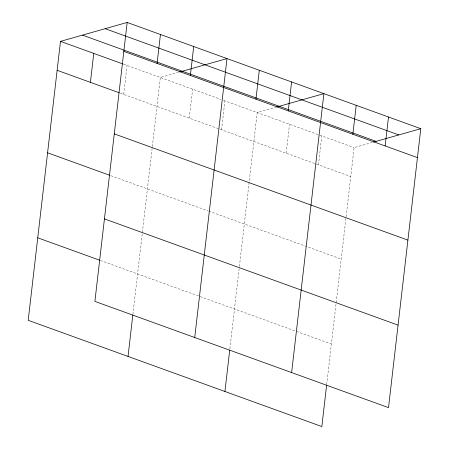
<?xml version="1.0" encoding="UTF-8"?>
<svg xmlns="http://www.w3.org/2000/svg" width="449" height="449" viewBox="0 0 449 449"><rect width="100%" height="100%" fill="white"/><g stroke="black" fill="none" stroke-linecap="round" stroke-linejoin="round"><path stroke-width="0.34" stroke-dasharray="2.25 1.68" d="M123.688 94.385L127.033 65.453M132.893 314.496L160.315 77.492L178.32 72.384M189.265 118.109L192.61 89.177M221.565 129.8L224.91 100.862M229.866 348.867L239.317 267.183M239.396 266.487L257.21 112.547L275.882 107.249M286.159 153.171L289.51 124.238M318.459 164.856L321.81 135.924M326.687 384.613L354.104 147.609L372.114 142.501M123.772 64.269L220.953 99.431M223.591 100.385L354.104 147.609M120.427 93.207L350.759 176.541M110.881 175.711L208.061 210.867M208.723 211.109L341.212 259.045M100.391 260.476L295.784 331.171M296.441 331.407L331.379 344.046"/><path stroke-width="0.67" d="M127.168 22.45L94.896 301.391L388.52 407.63L420.797 128.689L127.168 22.45L60.48 41.37L28.203 320.311L321.832 426.55L326.603 385.298M90.412 82.347L93.757 53.409M157.099 63.427L160.445 34.489M128.038 356.433L132.809 315.181M190.376 75.466L193.721 46.528M194.726 337.513L227.003 58.572L179.651 72.003M255.952 99.19L259.303 70.257M224.932 391.494L229.708 350.242M288.252 110.875L291.597 81.943M291.626 372.569L323.897 93.628L276.55 107.064M352.847 134.251L356.197 105.313M385.147 145.936L388.497 116.998M373.445 142.12L420.797 128.689M105.161 28.691L398.785 134.93M82.487 35.129L376.116 141.362M123.823 51.382L417.447 157.621M60.48 41.37L123.121 64.033M57.13 70.308L119.12 92.735M114.276 133.886L407.9 240.125M47.588 152.806L109.573 175.233M104.437 218.888L398.067 325.127M37.75 237.813L99.74 260.24"/></g></svg>
